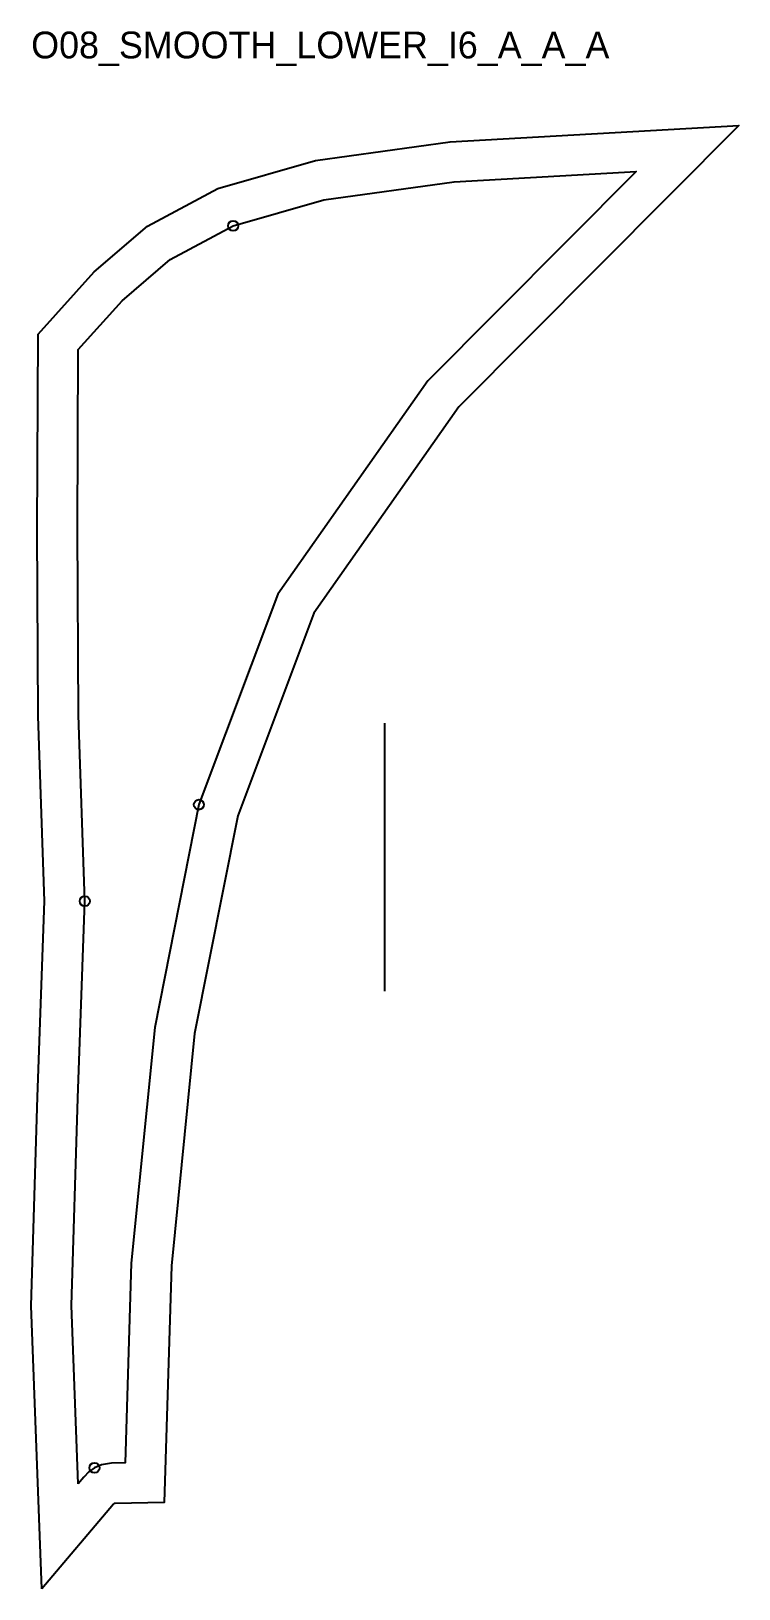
# Model space of a CAD drawing. Header units: millimetres. Extents: x -14 to 197, y -31 to 433.
import ezdxf

# ---------------------------------------------------------------- set-up
doc = ezdxf.new("R2010")
doc.units = ezdxf.units.MM
for name, color, linetype in [('CUT', 1, 'Continuous'), ('GRAIN', 3, 'Continuous'), ('ID', 7, 'Continuous'), ('NOTCH', 2, 'Continuous'), ('SEAM', 5, 'Continuous')]:
    doc.layers.add(name, color=color, linetype=linetype)

msp = doc.modelspace()

# ---------------------------------------------------------------- linework, layer by layer
at = {"layer": 'CUT'}
msp.add_lwpolyline([(-10.81, -31.36), (-14.03, 53.09), (-12.13, 115.39), (-10.07, 173.83), (-11.92, 229.04), (-12.22, 284.63), (-11.98, 342.98), (4.75, 361.55), (20.64, 375.17), (41.65, 386.47), (70.7, 394.82), (110.93, 400.33), (196.98, 405.25), (113.45, 321.34), (70.25, 259.73), (47.56, 199.31), (34.7, 134.37), (27.79, 64.99), (25.61, -5.56), (11.02, -5.85), (10.76, -5.89), (10.54, -6.13), (-10.81, -31.36)], close=True, dxfattribs=at)
at = {"layer": 'GRAIN'}
msp.add_line((91.47, 146.95), (91.47, 226.95), dxfattribs=at)
at = {"layer": 'NOTCH'}
for centre in [(46.2, 375.29), (35.98, 202.6), (1.94, 173.82), (4.82, 4.76)]:
    msp.add_circle(centre, 1.5, dxfattribs=at)
at = {"layer": 'SEAM'}
msp.add_lwpolyline([(0, 0), (-2.03, 53.13), (-0.14, 114.99), (1.94, 173.82), (0.08, 229.27), (-0.22, 284.63), (0, 338.35), (13.14, 352.94), (27.46, 365.22), (46.2, 375.29), (73.19, 383.05), (112.08, 388.38), (166.34, 391.48), (104.22, 329.08), (59.55, 265.38), (35.98, 202.6), (22.81, 136.13), (15.81, 65.77), (13.97, 6.22), (9.9, 6.13), (6.96, 5.64), (4.82, 4.76), (3.16, 3.51), (1.63, 1.92)], close=True, dxfattribs=at)

# ---------------------------------------------------------------- texts
at = {"layer": 'ID'}
msp.add_text('O08_SMOOTH_LOWER_I6_A_A_A', height=8, dxfattribs=at).set_placement((-14.03, 425.25))

doc.saveas('drawing.dxf')
